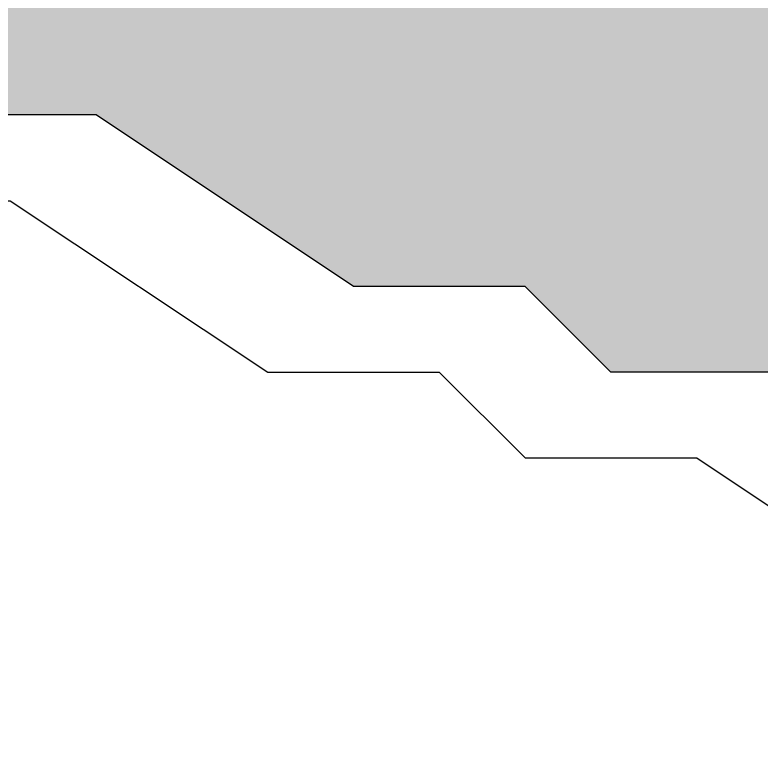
# Model space of a CAD drawing. Header units: millimetres. Extents: x 5 to 252589, y 5 to 415.
# Drawn here: x 24436.254 to 24436.979, y 347.375 to 348.097 of the extents above; entities that cross this region are included whole.
import ezdxf

# ---------------------------------------------------------------- set-up
doc = ezdxf.new("R2010")
doc.units = ezdxf.units.MM
doc.layers.add('HATCH', color=8, linetype='Continuous', lineweight=9)
doc.layers.add('OUTLINE', color=7, linetype='Continuous', lineweight=25)

msp = doc.modelspace()

# ---------------------------------------------------------------- hatches: boundary and pattern name
at = {"layer": 'HATCH', "true_color": 0x627d89}
msp.add_hatch(color=145, dxfattribs=at).paths.add_polyline_path([(24451.5, 352.5), (24451.41667, 352.5), (24451.25, 352.33333), (24451.16667, 352.33333), (24451, 352.16667), (24450.91667, 352.16667), (24450.75, 352), (24450.66667, 352), (24450.5, 351.83333), (24450.41667, 351.83333), (24450.25, 351.66667), (24450.16667, 351.66667), (24450, 351.5), (24449.91667, 351.5), (24449.75, 351.33333), (24449.66667, 351.33333), (24449.5, 351.16667), (24449.41667, 351.16667), (24449.25, 351), (24449.16667, 351), (24449, 350.83333), (24448.91667, 350.83333), (24448.75, 350.66667), (24448.66667, 350.66667), (24448.5, 350.5), (24448.41667, 350.5), (24448.25, 350.33333), (24448.16667, 350.33333), (24448, 350.16667), (24447.91667, 350.16667), (24447.75, 350), (24447.66667, 350), (24447.5, 349.83333), (24447.41667, 349.83333), (24447.25, 349.66667), (24447.16667, 349.66667), (24447, 349.5), (24446.91667, 349.5), (24446.75, 349.33333), (24446.66667, 349.33333), (24446.5, 349.16667), (24446.41667, 349.16667), (24446.25, 349), (24446.16667, 349), (24446, 348.83333), (24445.91667, 348.83333), (24445.75, 348.66667), (24445.66667, 348.66667), (24445.5, 348.5), (24445.41667, 348.5), (24445.25, 348.33333), (24445.16667, 348.33333), (24445, 348.16667), (24444.91667, 348.16667), (24444.75, 348), (24444.66667, 348), (24444.5, 347.83333), (24444.41667, 347.83333), (24444.25, 347.66667), (24444.16667, 347.66667), (24444, 347.5), (24443.91667, 347.5), (24443.75, 347.33333), (24443.66667, 347.33333), (24443.5, 347.16667), (24443.41667, 347.16667), (24443.25, 347), (24443.16667, 347), (24443, 346.83333), (24442.91667, 346.83333), (24442.75, 346.66667), (24442.66667, 346.66667), (24442.5, 346.5), (24442.41667, 346.5), (24442.25, 346.33333), (24442.16667, 346.33333), (24441.75, 346), (24441.5, 346), (24441.41667, 346.08333), (24441.25, 346.08333), (24441, 346.25), (24440.83333, 346.25), (24440.75, 346.33333), (24440.58333, 346.33333), (24440.33333, 346.5), (24440.16667, 346.5), (24440.08333, 346.58333), (24439.91667, 346.58333), (24439.66667, 346.75), (24439.5, 346.75), (24439.41667, 346.83333), (24439.25, 346.83333), (24439, 347), (24438.83333, 347), (24438.75, 347.08333), (24438.58333, 347.08333), (24438.33333, 347.25), (24438.16667, 347.25), (24438.08333, 347.33333), (24437.91667, 347.33333), (24437.66667, 347.5), (24437.5, 347.5), (24437.41667, 347.58333), (24437.25, 347.58333), (24437, 347.75), (24436.83333, 347.75), (24436.75, 347.83333), (24436.58333, 347.83333), (24436.33333, 348), (24436.16667, 348), (24436.08333, 348.08333), (24435.91667, 348.08333), (24435.66667, 348.25), (24435.5, 348.25), (24435.41667, 348.33333), (24435.25, 348.33333), (24435, 348.5), (24434.83333, 348.5), (24434.75, 348.58333), (24434.58333, 348.58333), (24434.33333, 348.75), (24434.16667, 348.75), (24434.08333, 348.83333), (24433.91667, 348.83333), (24433.66667, 349), (24433.5, 349), (24433.41667, 349.08333), (24433.25, 349.08333), (24433, 349.25), (24432.83333, 349.25), (24432.75, 349.33333), (24432.58333, 349.33333), (24432.33333, 349.5), (24432.16667, 349.5), (24432.08333, 349.58333), (24431.91667, 349.58333), (24431.66667, 349.75), (24431.5, 349.75), (24431.41667, 349.83333), (24431.25, 349.83333), (24431, 350), (24430.83333, 350), (24430.75, 350.08333), (24430.58333, 350.08333), (24430.5, 350.16667), (24430.41667, 350.16667), (24430.5, 350.25), (24430.58333, 350.25), (24430.75, 350.41667), (24430.83333, 350.41667), (24431, 350.58333), (24431.08333, 350.58333), (24431.25, 350.75), (24431.33333, 350.75), (24431.5, 350.91667), (24431.5, 351), (24431.41667, 351.08333), (24431.33333, 351.08333), (24431.25, 351.16667), (24431.08333, 351.16667), (24430.83333, 351.33333), (24430.66667, 351.33333), (24430.66667, 352.58333), (24430.75, 352.66667), (24430.83333, 352.66667), (24431, 352.83333), (24431.08333, 352.83333), (24431.25, 353), (24431.33333, 353), (24431.5, 353.16667), (24431.58333, 353.16667), (24431.75, 353.33333), (24431.83333, 353.33333), (24432, 353.5), (24432.08333, 353.5), (24432.25, 353.66667), (24432.33333, 353.66667), (24432.5, 353.83333), (24432.58333, 353.83333), (24432.75, 354), (24432.83333, 354), (24433, 354.16667), (24433.08333, 354.16667), (24433.25, 354.33333), (24433.33333, 354.33333), (24433.75, 354.66667), (24433.75, 353.58333), (24434, 353.33333), (24434.08333, 353.33333), (24434.16667, 353.25), (24434.33333, 353.25), (24434.41667, 353.16667), (24434.58333, 353.16667), (24434.66667, 353.08333), (24434.83333, 353.08333), (24435, 353.25), (24435.08333, 353.25), (24435.25, 353.41667), (24435.33333, 353.41667), (24435.5, 353.58333), (24435.58333, 353.58333), (24435.75, 353.75), (24435.83333, 353.75), (24436, 353.91667), (24436.08333, 353.91667), (24436.25, 354.08333), (24436.33333, 354.08333), (24436.41667, 354.16667), (24436.41667, 354.25), (24436.25, 354.41667), (24436.08333, 354.41667), (24436, 354.5), (24435.91667, 354.5), (24435.83333, 354.58333), (24435.66667, 354.58333), (24435.58333, 354.66667), (24435.58333, 355.83333), (24435.75, 356), (24435.83333, 356), (24436, 356.16667), (24436.08333, 356.16667), (24436.25, 356.33333), (24436.33333, 356.33333), (24436.5, 356.5), (24436.58333, 356.5), (24436.75, 356.66667), (24436.83333, 356.66667), (24437, 356.83333), (24437.08333, 356.83333), (24437.25, 357), (24437.33333, 357), (24437.5, 357.16667), (24437.58333, 357.16667), (24438, 357.5), (24438.16667, 357.5), (24438.25, 357.41667), (24438.41667, 357.41667), (24438.66667, 357.25), (24438.83333, 357.25), (24438.91667, 357.16667), (24439.08333, 357.16667), (24439.33333, 357), (24439.5, 357), (24439.58333, 356.91667), (24439.75, 356.91667), (24440, 356.75), (24440.16667, 356.75), (24440.25, 356.66667), (24440.41667, 356.66667), (24440.66667, 356.5), (24440.83333, 356.5), (24440.91667, 356.41667), (24441.08333, 356.41667), (24441.33333, 356.25), (24441.5, 356.25), (24441.58333, 356.16667), (24441.75, 356.16667), (24442, 356), (24442.16667, 356), (24442.25, 355.91667), (24442.41667, 355.91667), (24442.66667, 355.75), (24442.83333, 355.75), (24442.91667, 355.66667), (24443.08333, 355.66667), (24443.33333, 355.5), (24443.5, 355.5), (24443.58333, 355.41667), (24443.75, 355.41667), (24444, 355.25), (24444.16667, 355.25), (24444.25, 355.16667), (24444.41667, 355.16667), (24444.66667, 355), (24444.83333, 355), (24444.91667, 354.91667), (24445.08333, 354.91667), (24445.33333, 354.75), (24445.5, 354.75), (24445.58333, 354.66667), (24445.75, 354.66667), (24446, 354.5), (24446.16667, 354.5), (24446.25, 354.41667), (24446.41667, 354.41667), (24446.66667, 354.25), (24446.83333, 354.25), (24446.91667, 354.16667), (24447.08333, 354.16667), (24447.33333, 354), (24447.5, 354), (24447.58333, 353.91667), (24447.75, 353.91667), (24448, 353.75), (24448.16667, 353.75), (24448.25, 353.66667), (24448.41667, 353.66667), (24448.66667, 353.5), (24448.83333, 353.5), (24448.91667, 353.41667), (24449.08333, 353.41667), (24449.33333, 353.25), (24449.5, 353.25), (24449.58333, 353.16667), (24449.75, 353.16667), (24450, 353), (24450.16667, 353), (24450.25, 352.91667), (24450.41667, 352.91667), (24450.66667, 352.75), (24450.83333, 352.75), (24450.91667, 352.66667), (24451.08333, 352.66667), (24451.33333, 352.5)])

# ---------------------------------------------------------------- linework, layer by layer
at = {"layer": 'OUTLINE', "color": 139, "true_color": 0x42544a}
for points in [[(24437, 347.75), (24436.83333, 347.75), (24436.75, 347.83333), (24436.58333, 347.83333), (24436.33333, 348), (24436.16667, 348), (24436.08333, 348.08333), (24435.91667, 348.08333), (24435.66667, 348.25), (24435.5, 348.25), (24435.41667, 348.33333), (24435.25, 348.33333), (24435, 348.5), (24434.83333, 348.5), (24434.75, 348.58333), (24434.58333, 348.58333), (24434.33333, 348.75), (24434.16667, 348.75), (24434.08333, 348.83333), (24433.91667, 348.83333)], [(24433.83333, 348.75), (24434, 348.75), (24434.08333, 348.66667), (24434.25, 348.66667), (24434.5, 348.5), (24434.66667, 348.5), (24434.75, 348.41667), (24434.91667, 348.41667), (24435.16667, 348.25), (24435.33333, 348.25), (24435.41667, 348.16667), (24435.58333, 348.16667), (24435.83333, 348), (24436, 348), (24436.08333, 347.91667), (24436.25, 347.91667), (24436.5, 347.75), (24436.66667, 347.75), (24436.75, 347.66667), (24436.91667, 347.66667), (24437.16667, 347.5)]]:
    msp.add_lwpolyline(points, dxfattribs=at)

doc.saveas('drawing.dxf')
